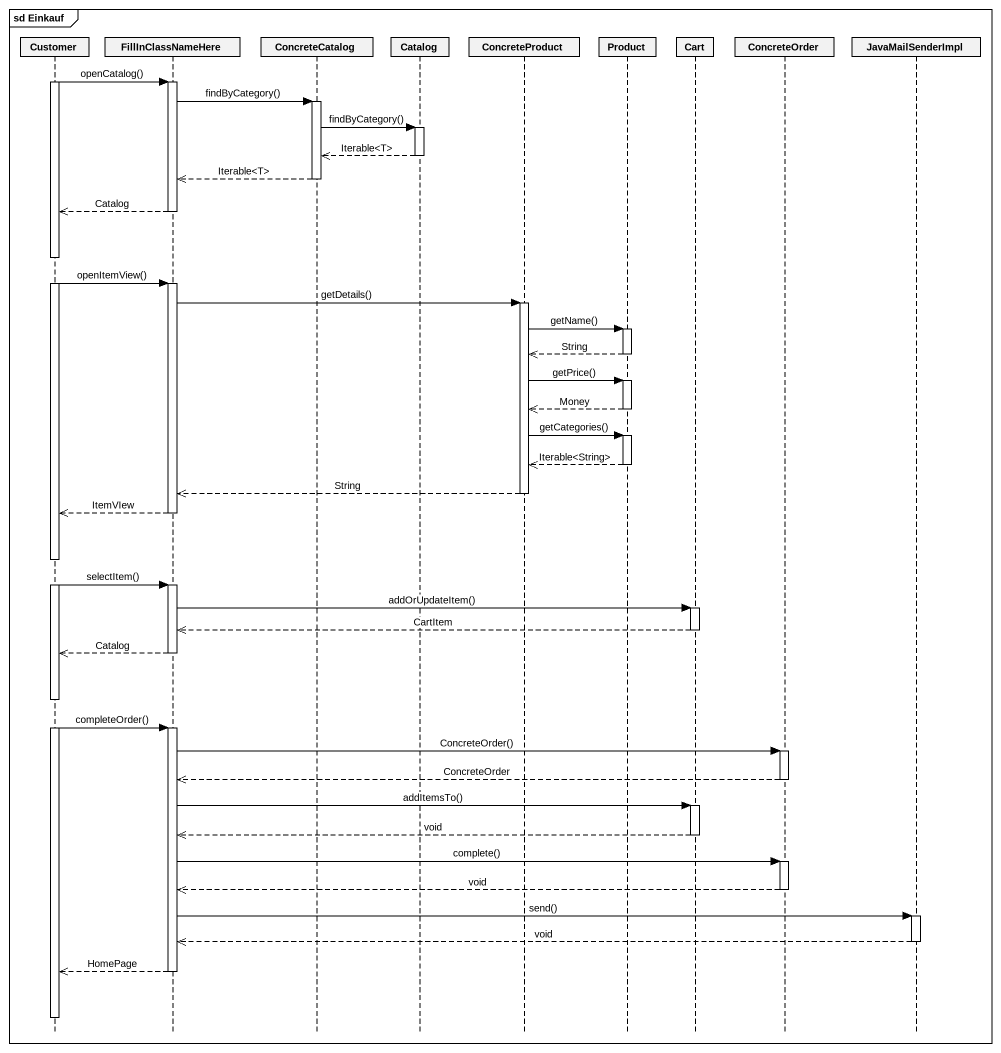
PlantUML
@startuml
mainframe sd Einkauf
hide footbox
participant Customer
participant FillInClassNameHere
participant ConcreteCatalog
participant Catalog
participant ConcreteProduct
participant Product
participant Cart
participant ConcreteOrder
participant JavaMailSenderImpl

activate Customer
Customer -> FillInClassNameHere : openCatalog()
activate FillInClassNameHere
FillInClassNameHere -> ConcreteCatalog : findByCategory()
activate ConcreteCatalog
ConcreteCatalog -> Catalog : findByCategory()
activate Catalog
Catalog -->> ConcreteCatalog : Iterable<T>
deactivate Catalog
ConcreteCatalog -->> FillInClassNameHere : Iterable<T>
deactivate ConcreteCatalog
FillInClassNameHere -->> Customer : Catalog
deactivate FillInClassNameHere
Customer -> FillInClassNameHere : openItemView()
activate FillInClassNameHere
FillInClassNameHere -> ConcreteProduct : getDetails()
activate ConcreteProduct
ConcreteProduct -> Product : getName()
activate Product
Product -->> ConcreteProduct : String
deactivate Product
ConcreteProduct -> Product : getPrice()
activate Product
Product -->> ConcreteProduct : Money
deactivate Product
ConcreteProduct -> Product : getCategories()
activate Product
Product -->> ConcreteProduct : Iterable<String>
deactivate Product
ConcreteProduct -->> FillInClassNameHere : String
deactivate ConcreteProduct
FillInClassNameHere -->> Customer : ItemVIew
deactivate FillInClassNameHere
Customer -> FillInClassNameHere : selectItem()
activate FillInClassNameHere
FillInClassNameHere -> Cart : addOrUpdateItem()
activate Cart
Cart -->> FillInClassNameHere : CartItem
deactivate Cart
FillInClassNameHere -->> Customer : Catalog
deactivate FillInClassNameHere
Customer -> FillInClassNameHere : completeOrder()
activate FillInClassNameHere
FillInClassNameHere -> ConcreteOrder : ConcreteOrder()
activate ConcreteOrder
ConcreteOrder -->> FillInClassNameHere : ConcreteOrder
deactivate ConcreteOrder
FillInClassNameHere -> Cart : addItemsTo()
activate Cart
Cart -->> FillInClassNameHere : void
deactivate Cart
FillInClassNameHere -> ConcreteOrder : complete()
activate ConcreteOrder
ConcreteOrder -->> FillInClassNameHere : void
deactivate ConcreteOrder
FillInClassNameHere -> JavaMailSenderImpl : send()
activate JavaMailSenderImpl
JavaMailSenderImpl -->> FillInClassNameHere : void
deactivate JavaMailSenderImpl
FillInClassNameHere -->> Customer : HomePage
deactivate FillInClassNameHere
deactivate Customer
@enduml
